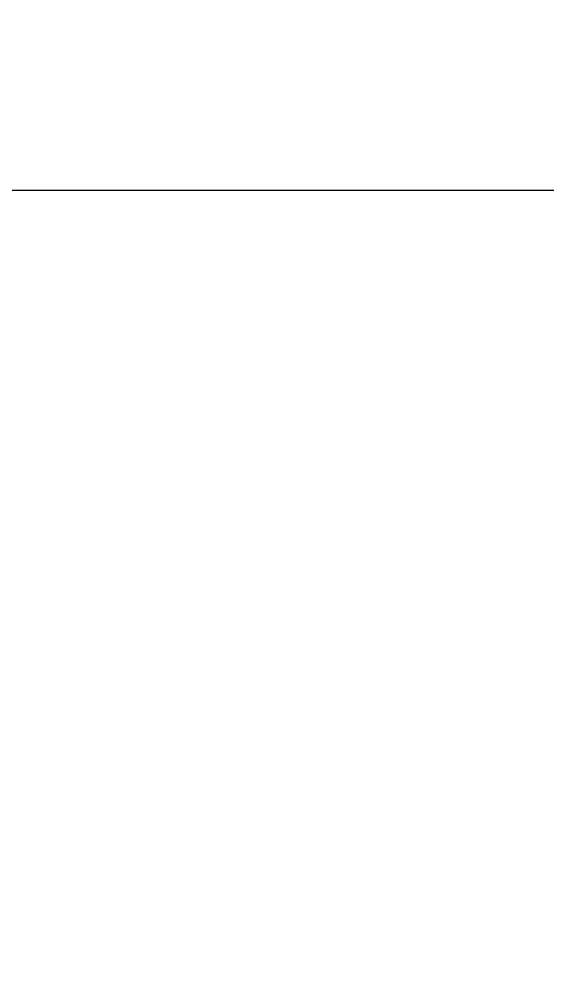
# Model space of a CAD drawing. Extents: x 0 to 3160, y 0 to 2315.
# Drawn here: x 1930.1 to 2023, y 1183.5 to 1351.6 of the extents above; entities that cross this region are included whole.
import ezdxf

# ---------------------------------------------------------------- set-up
doc = ezdxf.new("R2010")
doc.units = 0
doc.header["$LTSCALE"] = 10
doc.header["$MEASUREMENT"] = 0
doc.header["$PDMODE"] = 3
doc.header["$PDSIZE"] = -10
doc.layers.get('0').update_dxf_attribs({"linetype": 'CONTINUOUS'})
doc.layers.get('DEFPOINTS').update_dxf_attribs({"linetype": 'CONTINUOUS'})
doc.styles.add('Daelim Dimension', font='')
doc.styles.get('Daelim Dimension').set_extended_font_data('나눔고딕')
doc.dimstyles.new('DEFAULT', dxfattribs={"dimscale": 2, "dimtxt": 2, "dimasz": 2, "dimexe": 0, "dimexo": 2, "dimgap": 1, "dimtad": 1, "dimdec": 1, "dimzin": 9, "dimdsep": 46, "dimtxsty": 'Daelim Dimension', "dimcen": 0.5, "dimclrd": 252, "dimclre": 252, "dimclrt": 3, "dimadec": 1, "dimazin": 0, "dimtfac": 1, "dimtdec": 1, "dimtix": 1, "dimtmove": 0, "dimatfit": 3, "dimfxl": 1, "dimtolj": 1, "dimtzin": 1, "dimlwd": 9, "dimlwe": 9, "dimarcsym": 0})

# ---------------------------------------------------------------- blocks, each defined once
blk = doc.blocks.new('*D9')
at = {"color": 5, "lineweight": 9, "ltscale": 0.5, "transparency": 16777216}
for p, q in [((1659.11, 1273.86), (1659.11, 1437.38)), ((2066.63, 1346.08), (2066.63, 1437.38)), ((2058.63, 1435.38), (1667.11, 1435.38))]:
    blk.add_line(p, q, dxfattribs=at)
at = {"color": 5, "ltscale": 0.5, "transparency": 16777216}
for points in [[(1667.11, 1436.71), (1667.11, 1434.04), (1659.11, 1435.38)], [(2058.63, 1436.71), (2058.63, 1434.04), (2066.63, 1435.38)]]:
    blk.add_solid(points, dxfattribs=at)
at = {"layer": 'DEFPOINTS', "color": 0, "ltscale": 0.5, "transparency": 16777216}
for p in [(1659.11, 1435.38), (2066.63, 1342.08), (1659.11, 1269.86)]:
    blk.add_point(p, dxfattribs=at)
at = {"color": 7, "lineweight": -3, "ltscale": 0.5, "transparency": 16777216, "insert": (1862.87, 1459.09), "char_height": 20, "attachment_point": 2, "style": 'Daelim Dimension'}
blk.add_mtext('\\A1;450', dxfattribs=at)
blk = doc.blocks.new('*D11')
at = {"color": 5, "lineweight": 9, "ltscale": 0.5, "transparency": 16777216}
for p, q in [((1700.51, 1321.47), (2335.83, 1321.47)), ((2333.83, 470.44), (2333.83, 1313.47)), ((2140.49, 462.44), (2335.83, 462.44))]:
    blk.add_line(p, q, dxfattribs=at)
at = {"color": 5, "ltscale": 0.5, "transparency": 16777216}
for points in [[(2332.5, 1313.47), (2335.17, 1313.47), (2333.83, 1321.47)], [(2332.5, 470.44), (2335.17, 470.44), (2333.83, 462.44)]]:
    blk.add_solid(points, dxfattribs=at)
at = {"layer": 'DEFPOINTS', "color": 0, "ltscale": 0.5, "transparency": 16777216}
for p in [(1696.51, 1321.47), (2333.83, 1321.47), (2136.49, 462.44)]:
    blk.add_point(p, dxfattribs=at)
at = {"color": 7, "lineweight": -3, "ltscale": 0.5, "transparency": 16777216, "insert": (2318.13, 915.53), "char_height": 20, "attachment_point": 5, "rotation": 90, "style": 'Daelim Dimension'}
blk.add_mtext('\\A1;(1140)', dxfattribs=at)

msp = doc.modelspace()

# ---------------------------------------------------------------- dimensions: what is measured, and where the dimension line sits
at = {"color": 5, "lineweight": -3, "ltscale": 0.5}
for base, p1, p2, angle, text, picture, middle in [((1659.11, 1435.38), (2066.63, 1342.08), (1659.11, 1269.86), 180, '450', '*D9', (1862.87, 1435.38)), ((2333.83, 1321.47), (2136.49, 462.44), (1696.51, 1321.47), 90, '(1140)', '*D11', (2333.83, 915.53))]:
    dim = msp.add_linear_dim(base=base, p1=p1, p2=p2, angle=angle, text=text, dimstyle='DEFAULT', override={"dimtxt": 10, "dimasz": 4, "dimexe": 1, "dimdec": 0, "dimclrd": 5, "dimclre": 5, "dimclrt": 7}, dxfattribs=at)
    dim.commit()
    dim.dimension.update_dxf_attribs({"geometry": picture, "text_midpoint": middle, "dimtype": 160})

doc.saveas('drawing.dxf')
